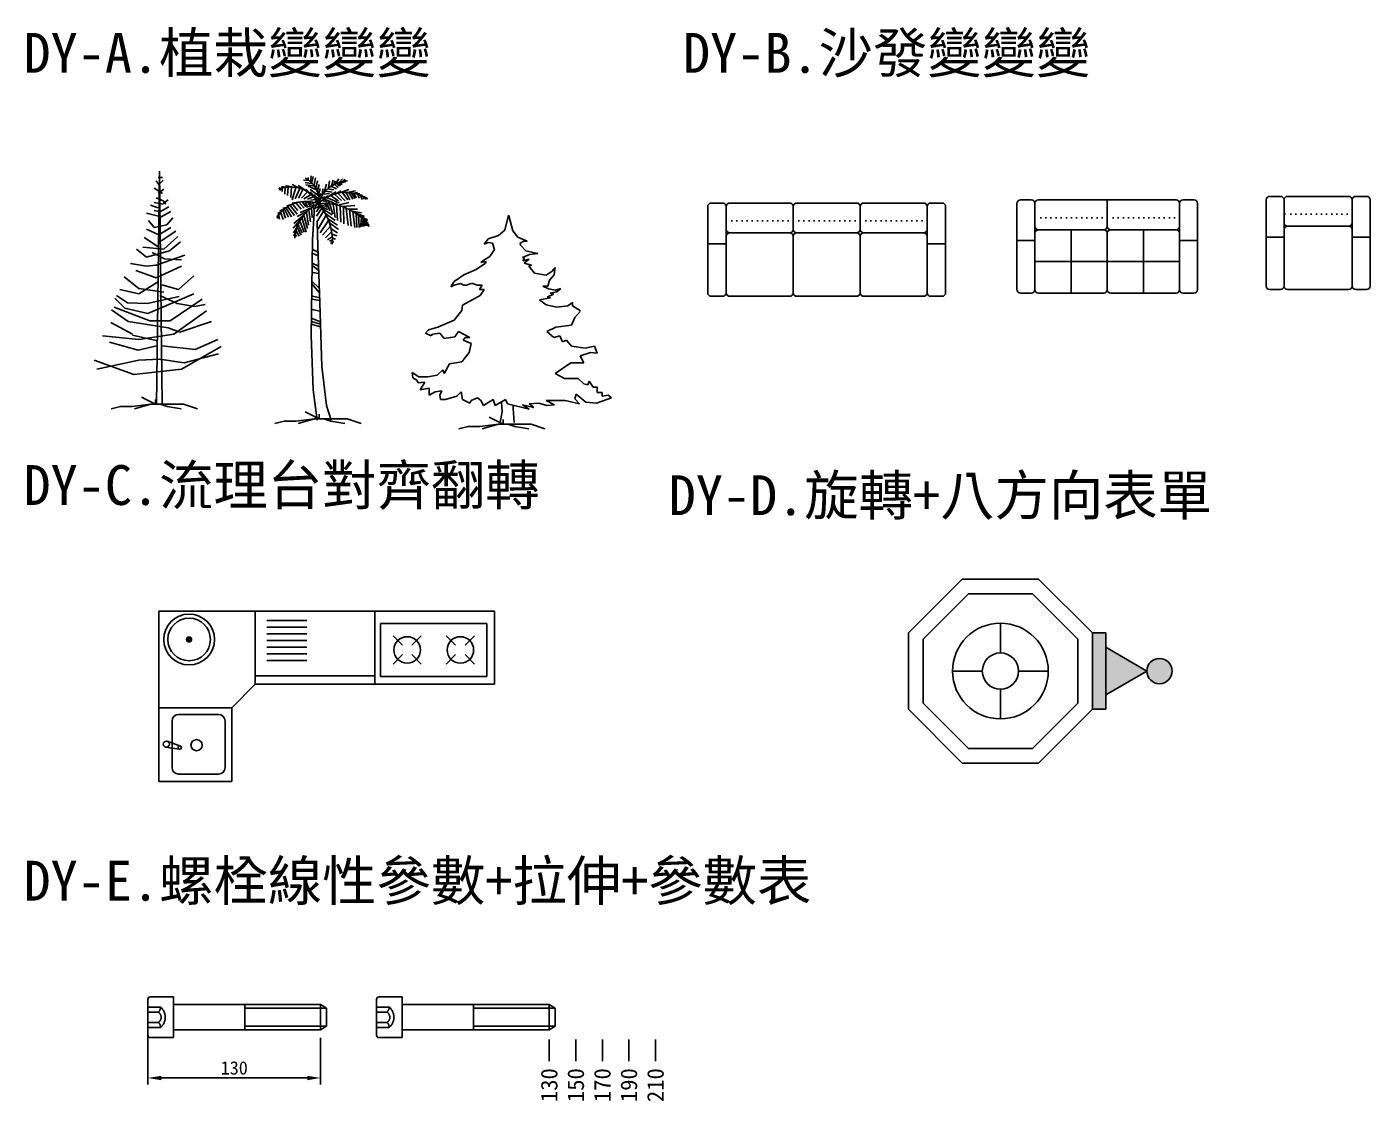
# Model space of a CAD drawing. Header units: millimetres. Extents: x 1529 to 3298, y 79 to 1191.
# Drawn here: x 2287 to 3298, y 354 to 1163 of the extents above; entities that cross this region are included whole.
import ezdxf

# ---------------------------------------------------------------- set-up
doc = ezdxf.new("R2010")
doc.units = ezdxf.units.MM
doc.header["$LTSCALE"] = 30
doc.header["$PDMODE"] = 3
doc.linetypes.add('DOT', pattern=[0.25, 0, -0.25])
doc.linetypes.add('HIDDEN2', pattern=[4.7625, 3.175, -1.5875])
doc.styles.add('KK', font='kaiu.ttf')
doc.dimstyles.new('ISO-25A', dxfattribs={"dimscale": 4, "dimtxt": 2.5, "dimasz": 2.5, "dimexe": 1.25, "dimexo": 1.5, "dimtad": 1, "dimtoh": 1, "dimdsep": 46, "dimtxsty": 'Standard', "dimcen": 2.5, "dimclrt": 7, "dimadec": 0, "dimazin": 0, "dimtfac": 1, "dimtofl": 0, "dimtmove": 0, "dimatfit": 3, "dimfxl": 1, "dimarcsym": 0})

# ---------------------------------------------------------------- blocks, each defined once
blk = doc.blocks.new('*D5')
at = {"color": 0, "lineweight": -2, "transparency": 16777216}
for p, q in [((2378.5, 411), (2378.5, 366.3)), ((2508.5, 401.4), (2508.5, 366.3)), ((2388.5, 371.3), (2498.5, 371.3))]:
    blk.add_line(p, q, dxfattribs=at)
at = {"color": 0, "transparency": 16777216}
for points in [[(2388.5, 372.9), (2388.5, 369.6), (2378.5, 371.3)], [(2498.5, 372.9), (2498.5, 369.6), (2508.5, 371.3)]]:
    blk.add_solid(points, dxfattribs=at)
at = {"layer": 'Defpoints', "color": 0, "transparency": 16777216}
for p in [(2378.5, 417), (2508.5, 407.4), (2508.5, 371.3)]:
    blk.add_point(p, dxfattribs=at)
at = {"color": 7, "transparency": 16777216, "insert": (2443.5, 378.8), "char_height": 10, "attachment_point": 5}
blk.add_mtext('130', dxfattribs=at)

msp = doc.modelspace()

# ---------------------------------------------------------------- hatches: boundary and pattern name
h = msp.add_hatch(color=231)
h.set_gradient(color1=(0, 0, 255), rotation=90, one_color=1, tint=1, name='CYLINDER')
h.paths.add_polyline_path([(3089.401, 648.933), (3099.401, 648.933), (3099.401, 706.301), (3089.401, 706.301)])
h = msp.add_hatch(color=231)
h.set_gradient(color1=(0, 0, 255), rotation=90, one_color=1, tint=1, name='INVCYLINDER')
h.paths.add_polyline_path([(3099.401, 695.48), (3099.401, 659.754), (3130.34, 677.617)])
h = msp.add_hatch(color=231)
h.set_gradient(color1=(255, 0, 0), rotation=90, one_color=1, tint=1, name='SPHERICAL')
h.paths.add_polyline_path([(3149.38, 677.617, 1), (3130.34, 677.617, 1)])

# ---------------------------------------------------------------- linework, layer by layer
at = {"color": 92}
for p, q in [((2387.122, 1053.948), (2384.929, 878.384)), ((2387.122, 1053.948), (2389.318, 878.384)), ((2384.757, 1046.56), (2386.86, 1043.863)), ((2386.334, 1049.257), (2389.49, 1049.257)), ((2387.386, 1044.537), (2390.015, 1047.234)), ((2478.722, 1040.94), (2477.131, 1041.393)), ((2482.787, 1041.847), (2479.076, 1042.299)), ((2481.727, 1041.62), (2481.55, 1036.635)), ((2487.56, 1041.847), (2482.257, 1043.206)), ((2484.201, 1041.847), (2483.494, 1035.728)), ((2486.675, 1042.073), (2485.969, 1034.142)), ((2491.978, 1041.393), (2487.029, 1043.886)), ((2489.858, 1041.62), (2487.206, 1032.33)), ((2497.281, 1039.354), (2491.625, 1043.206)), ((2499.755, 1046.831), (2495.513, 1047.058)), ((2502.76, 1044.339), (2496.75, 1045.472)), ((2504.174, 1042.526), (2497.457, 1043.659)), ((2499.048, 1049.097), (2499.048, 1047.511)), ((2505.411, 1039.807), (2499.225, 1042.526)), ((2500.816, 1046.378), (2501.346, 1050.457)), ((2501.876, 1045.472), (2502.937, 1050.004)), ((2503.644, 1043.659), (2504.704, 1048.871)), ((2504.881, 1040.94), (2506.118, 1046.605)), ((2505.941, 1038.674), (2507.532, 1043.886)), ((2511.243, 1038.221), (2512.835, 1044.113)), ((2514.426, 1041.393), (2515.309, 1046.605)), ((2516.193, 1042.526), (2520.435, 1040.714)), ((2516.723, 1042.98), (2517.96, 1047.058)), ((2518.668, 1044.113), (2519.374, 1046.605)), ((2519.198, 1043.886), (2521.672, 1041.393)), ((2519.728, 1044.339), (2522.203, 1048.191)), ((2520.612, 1044.792), (2522.203, 1042.526)), ((2522.379, 1045.472), (2525.03, 1048.191)), ((2522.379, 1045.246), (2523.262, 1042.526)), ((2523.616, 1046.152), (2524.147, 1043.659)), ((2525.03, 1046.152), (2525.384, 1044.792)), ((2525.384, 1046.152), (2526.797, 1047.964)), ((2526.091, 1046.378), (2527.328, 1045.472)), ((2527.151, 1046.378), (2527.504, 1047.285)), ((2383.178, 1041.167), (2389.49, 1037.122)), ((2384.757, 1033.75), (2390.015, 1031.728)), ((2386.334, 1037.122), (2390.541, 1040.492)), ((2390.015, 1029.705), (2393.696, 1032.402)), ((2390.015, 1031.728), (2392.118, 1029.031)), ((2478.192, 1040.714), (2477.839, 1039.354)), ((2479.605, 1040.94), (2479.605, 1038.674)), ((2492.862, 1040.94), (2489.327, 1033.009)), ((2495.159, 1040.033), (2491.802, 1033.689)), ((2498.518, 1038.448), (2494.099, 1033.689)), ((2501.346, 1036.408), (2495.867, 1033.009)), ((2500.285, 1036.861), (2497.457, 1040.487)), ((2502.937, 1034.596), (2498.518, 1032.782)), ((2500.639, 1040.26), (2506.471, 1035.955)), ((2500.639, 1038.448), (2504.527, 1033.463)), ((2504.704, 1032.556), (2500.992, 1032.103)), ((2503.467, 1036.408), (2507.002, 1032.33)), ((2505.588, 1031.423), (2504.174, 1031.197)), ((2506.825, 1036.408), (2508.062, 1040.94)), ((2506.825, 1033.463), (2508.593, 1037.088)), ((2508.593, 1033.463), (2511.95, 1034.596)), ((2509.653, 1035.728), (2510.184, 1040.714)), ((2509.653, 1031.876), (2513.541, 1030.743)), ((2510.36, 1036.635), (2515.132, 1037.088)), ((2510.36, 1032.556), (2513.719, 1035.502)), ((2511.067, 1032.782), (2518.314, 1030.064)), ((2512.304, 1038.901), (2517.076, 1038.221)), ((2513.011, 1034.142), (2520.612, 1030.97)), ((2513.719, 1040.714), (2518.491, 1039.807)), ((2514.602, 1035.049), (2520.081, 1038.448)), ((2516.193, 1035.502), (2522.025, 1031.423)), ((2519.198, 1036.408), (2524.147, 1031.876)), ((2520.258, 1036.861), (2523.616, 1039.127)), ((2521.672, 1037.088), (2526.975, 1031.649)), ((2523.616, 1037.768), (2529.802, 1040.033)), ((2524.853, 1037.541), (2528.919, 1032.33)), ((2527.682, 1037.768), (2530.51, 1032.33)), ((2528.565, 1037.994), (2534.752, 1039.127)), ((2529.802, 1037.768), (2532.807, 1032.782)), ((2531.57, 1037.768), (2534.221, 1033.463)), ((2533.161, 1037.315), (2535.459, 1033.916)), ((2533.337, 1037.315), (2536.165, 1037.768)), ((2535.635, 1036.861), (2538.109, 1036.861)), ((2536.519, 1036.635), (2537.403, 1033.689)), ((2538.463, 1036.182), (2539.877, 1035.955)), ((2538.64, 1035.955), (2539.701, 1032.556)), ((2540.761, 1035.049), (2541.114, 1032.782)), ((2542.351, 1033.689), (2542.705, 1032.556)), ((2388.437, 1019.592), (2377.394, 1022.289)), ((2386.334, 1026.334), (2380.549, 1028.357)), ((2383.178, 1030.38), (2390.015, 1029.031)), ((2383.178, 1024.312), (2386.86, 1023.638)), ((2387.911, 1023.638), (2394.222, 1027.008)), ((2395.8, 1023.638), (2388.437, 1019.592)), ((2479.429, 1023.945), (2476.248, 1022.133)), ((2477.485, 1021.906), (2476.248, 1021.226)), ((2480.843, 1025.078), (2477.839, 1024.399)), ((2478.545, 1022.586), (2480.313, 1017.6)), ((2482.964, 1026.665), (2479.959, 1025.985)), ((2480.313, 1024.172), (2482.081, 1018.508)), ((2481.374, 1025.305), (2484.378, 1019.414)), ((2482.611, 1026.211), (2486.499, 1019.64)), ((2486.675, 1028.931), (2483.14, 1027.798)), ((2483.671, 1027.344), (2488.797, 1020.547)), ((2485.615, 1028.025), (2490.918, 1021.453)), ((2491.625, 1030.516), (2487.029, 1029.837)), ((2487.56, 1028.931), (2491.448, 1024.399)), ((2490.034, 1029.837), (2493.746, 1025.305)), ((2498.165, 1023.492), (2490.741, 1019.866)), ((2492.155, 1030.516), (2496.043, 1025.985)), ((2502.053, 1026.665), (2493.039, 1022.813)), ((2494.63, 1031.197), (2497.281, 1027.118)), ((2496.574, 1031.197), (2498.518, 1027.344)), ((2497.811, 1022.813), (2499.402, 1013.295)), ((2504.351, 1028.25), (2497.987, 1026.892)), ((2498.341, 1031.197), (2500.285, 1028.025)), ((2499.578, 1024.625), (2500.992, 1015.788)), ((2500.109, 1030.743), (2501.7, 1028.477)), ((2501.7, 1026.438), (2502.229, 1018.96)), ((2502.229, 1030.516), (2503.29, 1028.704)), ((2503.745, 1022.463), (2502.358, 1002.303)), ((2503.467, 1027.798), (2503.734, 1022.501)), ((2505.058, 1028.25), (2504.527, 1025.532)), ((2508.239, 1027.344), (2505.058, 1023.266)), ((2509.299, 1025.985), (2505.411, 1020.093)), ((2510.713, 1023.719), (2505.764, 1015.561)), ((2507.355, 1028.477), (2505.941, 1026.211)), ((2507.355, 1028.477), (2511.95, 1027.571)), ((2508.593, 1027.344), (2513.895, 1025.078)), ((2509.83, 1025.532), (2517.076, 1021)), ((2511.597, 1029.383), (2513.365, 1026.665)), ((2511.774, 1022.359), (2519.374, 1016.921)), ((2512.658, 1029.61), (2515.485, 1030.516)), ((2513.365, 1029.383), (2515.485, 1024.172)), ((2515.485, 1029.158), (2517.607, 1021.68)), ((2516.723, 1029.158), (2522.379, 1030.291)), ((2517.96, 1029.158), (2519.374, 1019.187)), ((2520.435, 1028.477), (2521.318, 1016.921)), ((2522.379, 1028.477), (2529.802, 1030.291)), ((2523.262, 1027.344), (2523.793, 1015.561)), ((2525.03, 1027.344), (2534.221, 1028.025)), ((2525.738, 1026.892), (2526.091, 1014.202)), ((2527.682, 1025.985), (2529.273, 1013.069)), ((2529.273, 1025.305), (2536.342, 1025.305)), ((2530.156, 1024.852), (2531.57, 1012.616)), ((2532.277, 1023.945), (2539.17, 1022.586)), ((2532.63, 1023.719), (2534.221, 1011.483)), ((2534.221, 1022.586), (2541.468, 1019.866)), ((2535.282, 1021.68), (2535.635, 1011.483)), ((2383.178, 1011.502), (2378.971, 1016.896)), ((2392.644, 1013.525), (2383.178, 1011.502)), ((2386.86, 1006.109), (2395.8, 1011.502)), ((2397.377, 1018.919), (2392.644, 1013.525)), ((2476.071, 1020.093), (2475.541, 1020.093)), ((2476.071, 1019.866), (2476.248, 1018.281)), ((2476.954, 1020.773), (2477.485, 1017.827)), ((2492.862, 1016.694), (2487.913, 1011.03)), ((2491.271, 1012.842), (2488.09, 1007.404)), ((2494.806, 1020.093), (2488.443, 1014.655)), ((2490.741, 1011.483), (2493.922, 1005.818)), ((2491.625, 1013.522), (2494.63, 1007.631)), ((2492.862, 1016.242), (2496.043, 1008.084)), ((2494.276, 1018.96), (2497.634, 1008.084)), ((2495.867, 1020.547), (2498.694, 1010.803)), ((2505.8, 1015.418), (2506.413, 997.755)), ((2512.658, 1020.773), (2506.649, 1010.576)), ((2514.426, 1016.694), (2508.062, 1007.631)), ((2515.839, 1012.616), (2510.006, 1005.818)), ((2513.719, 1018.281), (2521.142, 1013.295)), ((2515.132, 1015.109), (2521.849, 1010.123)), ((2537.049, 1020.773), (2537.403, 1011.483)), ((2538.287, 1019.866), (2543.766, 1017.375)), ((2539.17, 1018.733), (2538.463, 1011.709)), ((2540.407, 1017.6), (2539.701, 1012.163)), ((2540.584, 1017.6), (2543.766, 1016.242)), ((2541.114, 1016.921), (2541.114, 1012.389)), ((2542.175, 1015.788), (2544.649, 1014.428)), ((2542.351, 1015.335), (2542.351, 1012.842)), ((2543.236, 1014.428), (2543.589, 1012.842)), ((2543.589, 1014.202), (2545.003, 1013.069)), ((2649.988, 1020.858), (2647.03, 1009.542)), ((2650.143, 1020.441), (2653.089, 1009.11)), ((2375.816, 1004.086), (2386.86, 996.67)), ((2377.394, 1010.154), (2386.86, 1006.109)), ((2388.437, 1001.39), (2399.481, 1008.805)), ((2390.541, 995.322), (2401.059, 1004.76)), ((2489.327, 1006.951), (2488.09, 1005.138)), ((2489.504, 1006.044), (2490.387, 1004.685)), ((2490.034, 1008.99), (2492.332, 1004.911)), ((2502.358, 1002.303), (2501.345, 930.183)), ((2516.723, 1008.31), (2512.128, 1003.778)), ((2517.43, 1004.685), (2513.719, 1002.193)), ((2517.076, 1001.966), (2515.132, 1001.286)), ((2516.37, 1010.576), (2521.318, 1007.631)), ((2517.076, 1006.498), (2520.612, 1005.138)), ((2517.43, 1003.553), (2519.728, 1002.872)), ((2634.725, 1002.969), (2631.648, 999.024)), ((2642.416, 1005.598), (2634.725, 1002.969)), ((2647.03, 1009.542), (2642.416, 1005.598)), ((2653.089, 1009.11), (2656.941, 1004.17)), ((2656.941, 1004.17), (2663.967, 1001.264)), ((2661.474, 1001.264), (2658.755, 999.811)), ((2663.967, 1001.264), (2661.474, 1001.264)), ((2370.031, 995.322), (2377.394, 989.254)), ((2374.764, 996.67), (2390.541, 995.322)), ((2377.394, 989.254), (2394.748, 993.973)), ((2381.601, 992.625), (2391.067, 987.906)), ((2394.748, 993.973), (2403.163, 1000.715)), ((2502.174, 995.115), (2506.595, 992.935)), ((2502.174, 992.283), (2506.595, 990.103)), ((2506.413, 997.755), (2507.933, 954.873)), ((2517.253, 999.7), (2516.016, 999.7)), ((2517.253, 1000.833), (2518.491, 1000.38)), ((2631.648, 999.024), (2634.725, 1000.339)), ((2634.725, 1000.339), (2637.8, 999.682)), ((2639.339, 995.081), (2635.75, 989.822)), ((2637.8, 999.682), (2639.339, 995.081)), ((2658.755, 999.811), (2658.981, 998.359)), ((2658.981, 998.359), (2662.834, 994.001)), ((2665.78, 991.095), (2660.341, 989.061)), ((2662.834, 994.001), (2671.899, 991.967)), ((2671.899, 991.967), (2665.78, 991.095)), ((2365.298, 984.534), (2377.394, 982.512)), ((2377.394, 982.512), (2384.757, 983.186)), ((2384.757, 983.186), (2406.317, 990.602)), ((2384.757, 973.747), (2403.688, 982.512)), ((2391.067, 987.906), (2403.688, 987.231)), ((2502.174, 984.655), (2506.934, 982.475)), ((2502.174, 982.911), (2507.104, 979.206)), ((2632.673, 984.563), (2625.494, 979.961)), ((2630.622, 986.535), (2629.084, 985.221)), ((2629.084, 985.221), (2633.186, 985.878)), ((2635.75, 989.822), (2630.622, 986.535)), ((2633.186, 985.878), (2632.673, 984.563)), ((2660.341, 989.061), (2661.927, 988.481)), ((2661.927, 988.481), (2660.794, 986.446)), ((2660.794, 986.446), (2665.554, 987.608)), ((2665.554, 987.608), (2661.701, 984.704)), ((2661.701, 984.704), (2667.141, 983.251)), ((2667.141, 983.251), (2665.101, 982.379)), ((2665.101, 982.379), (2669.406, 977.149)), ((2682.778, 978.602), (2685.044, 981.507)), ((2685.044, 981.507), (2684.818, 980.055)), ((2360.565, 974.421), (2371.609, 965.657)), ((2369.505, 979.141), (2384.757, 973.747)), ((2401.584, 964.983), (2413.154, 975.096)), ((2502.004, 971.143), (2507.444, 965.912)), ((2502.174, 977.681), (2507.104, 977.027)), ((2609.087, 970.76), (2606.524, 966.815)), ((2616.265, 976.018), (2609.087, 970.76)), ((2625.494, 979.961), (2616.265, 976.018)), ((2669.406, 977.149), (2678.245, 975.696)), ((2678.245, 975.696), (2682.778, 978.602)), ((2680.738, 971.919), (2679.605, 967.27)), ((2684.365, 975.987), (2680.738, 971.919)), ((2684.818, 980.055), (2684.365, 975.987)), ((2357.41, 964.983), (2371.609, 961.612)), ((2371.609, 961.612), (2385.808, 970.377)), ((2371.609, 965.657), (2390.541, 962.96)), ((2378.445, 946.78), (2413.154, 961.612)), ((2388.963, 968.354), (2401.584, 964.983)), ((2501.834, 969.181), (2507.444, 962.643)), ((2606.524, 966.815), (2609.087, 968.129)), ((2609.087, 968.129), (2613.702, 969.444)), ((2613.702, 969.444), (2616.265, 968.129)), ((2616.265, 968.129), (2618.316, 968.129)), ((2618.316, 968.129), (2621.905, 969.444)), ((2622.172, 969.505), (2626.52, 968.129)), ((2626.52, 968.129), (2630.11, 968.129)), ((2630.11, 968.129), (2628.059, 964.843)), ((2628.059, 964.843), (2631.648, 964.843)), ((2631.648, 964.843), (2628.571, 960.242)), ((2679.605, 967.27), (2675.752, 967.27)), ((2675.752, 967.27), (2680.059, 965.237)), ((2683.684, 961.46), (2678.925, 959.135)), ((2680.059, 965.237), (2685.271, 964.366)), ((2686.177, 963.203), (2681.191, 962.041)), ((2681.191, 962.041), (2683.684, 961.46)), ((2685.271, 964.366), (2689.351, 965.528)), ((2689.351, 965.528), (2686.177, 963.203)), ((2353.203, 951.499), (2380.023, 941.387)), ((2353.729, 958.241), (2361.091, 950.825)), ((2354.781, 960.263), (2363.195, 954.87)), ((2361.091, 950.825), (2378.445, 946.78)), ((2363.195, 954.87), (2377.92, 954.196)), ((2377.92, 954.196), (2402.11, 959.59)), ((2387.386, 960.263), (2400.533, 954.196)), ((2395.274, 941.387), (2419.465, 957.567)), ((2400.533, 954.196), (2413.68, 952.173)), ((2413.68, 952.173), (2421.569, 953.522)), ((2501.664, 960.028), (2507.614, 958.502)), ((2501.834, 957.63), (2507.954, 956.54)), ((2507.933, 954.873), (2509.454, 906.793)), ((2615.24, 953.011), (2614.727, 949.067)), ((2628.571, 960.242), (2615.24, 953.011)), ((2681.644, 958.555), (2673.259, 957.102)), ((2673.259, 957.102), (2678.245, 953.325)), ((2678.245, 953.325), (2686.177, 951.581)), ((2678.925, 959.135), (2681.644, 958.555)), ((2686.177, 951.581), (2694.563, 952.453)), ((2694.563, 952.453), (2697.962, 955.067)), ((2697.962, 955.067), (2698.189, 952.453)), ((2698.189, 952.453), (2704.082, 948.676)), ((2351.099, 949.476), (2363.721, 940.712)), ((2363.721, 940.712), (2393.696, 935.993)), ((2380.023, 941.387), (2395.274, 941.387)), ((2397.903, 931.273), (2422.62, 948.802)), ((2402.636, 932.622), (2426.301, 940.712)), ((2501.494, 943.247), (2508.295, 940.632)), ((2501.664, 940.849), (2508.464, 938.67)), ((2501.834, 949.785), (2508.124, 948.477)), ((2609.087, 941.836), (2596.782, 936.578)), ((2614.727, 949.067), (2609.087, 941.836)), ((2697.278, 937.893), (2699.843, 943.808)), ((2699.843, 943.808), (2703.944, 948.41)), ((2350.574, 940.038), (2366.876, 931.273)), ((2366.876, 930.599), (2384.757, 926.554)), ((2371.609, 927.228), (2397.903, 931.273)), ((2393.696, 935.993), (2402.636, 932.622)), ((2501.345, 930.183), (2502.866, 889.25)), ((2501.664, 938.67), (2508.464, 936.709)), ((2589.603, 934.605), (2587.553, 931.976)), ((2587.553, 931.976), (2591.654, 930.004)), ((2596.782, 936.578), (2589.603, 934.605)), ((2591.654, 930.004), (2592.679, 931.319)), ((2592.679, 931.319), (2598.32, 931.976)), ((2598.32, 931.976), (2601.396, 928.033)), ((2609.6, 929.347), (2612.164, 933.291)), ((2612.164, 933.291), (2620.88, 928.69)), ((2678.82, 933.291), (2685.486, 936.578)), ((2683.948, 928.69), (2678.82, 933.291)), ((2685.486, 936.578), (2697.278, 937.893)), ((2344.263, 929.925), (2371.609, 927.228)), ((2349.522, 925.205), (2371.083, 919.137)), ((2371.083, 919.137), (2385.282, 922.509)), ((2388.963, 922.509), (2414.206, 919.812)), ((2403.688, 904.98), (2433.663, 921.835)), ((2414.206, 919.812), (2431.034, 927.228)), ((2601.396, 928.033), (2609.6, 929.347)), ((2617.291, 928.69), (2615.753, 926.718)), ((2615.753, 926.718), (2621.905, 924.088)), ((2620.88, 928.69), (2617.291, 928.69)), ((2621.905, 924.088), (2620.368, 917.515)), ((2688.562, 930.004), (2683.948, 928.69)), ((2690.612, 925.402), (2688.562, 930.004)), ((2693.689, 926.718), (2690.612, 925.402)), ((2697.278, 922.116), (2693.689, 926.718)), ((2707.534, 920.802), (2697.278, 922.116)), ((2714.712, 922.116), (2707.534, 920.802)), ((2716.763, 916.858), (2714.712, 922.116)), ((2337.952, 911.722), (2367.928, 900.934)), ((2340.056, 904.98), (2371.609, 911.722)), ((2371.609, 911.722), (2387.386, 912.396)), ((2387.386, 912.396), (2405.791, 909.699)), ((2405.791, 909.699), (2431.56, 916.441)), ((2614.727, 910.284), (2605.498, 908.97)), ((2620.368, 917.515), (2614.727, 910.284)), ((2703.944, 914.886), (2711.635, 917.515)), ((2706.508, 909.627), (2703.944, 914.886)), ((2711.635, 917.515), (2716.763, 916.858)), ((2367.928, 900.934), (2403.688, 904.98)), ((2509.454, 906.793), (2513.002, 877.555)), ((2582.425, 899.109), (2577.297, 902.396)), ((2577.297, 902.396), (2577.81, 898.452)), ((2596.268, 900.424), (2589.09, 899.109)), ((2600.371, 904.369), (2596.268, 900.424)), ((2601.396, 901.738), (2600.371, 904.369)), ((2605.498, 908.97), (2601.396, 901.738)), ((2684.972, 901.738), (2696.766, 909.627)), ((2692.151, 897.795), (2684.972, 901.738)), ((2696.766, 909.627), (2706.508, 909.627)), ((2577.81, 898.452), (2580.887, 896.48)), ((2580.887, 896.48), (2581.912, 894.508)), ((2581.912, 894.508), (2587.039, 895.166)), ((2589.09, 899.109), (2582.425, 899.109)), ((2587.039, 895.166), (2583.45, 889.249)), ((2583.45, 889.249), (2590.116, 890.564)), ((2590.116, 890.564), (2590.116, 885.306)), ((2696.766, 897.795), (2692.151, 897.795)), ((2702.406, 897.795), (2696.766, 897.795)), ((2706.508, 893.851), (2702.406, 897.795)), ((2709.584, 893.194), (2706.508, 893.851)), ((2710.61, 895.823), (2709.584, 893.194)), ((2713.686, 891.221), (2710.61, 895.823)), ((2716.763, 891.221), (2713.686, 891.221)), ((2716.763, 887.277), (2716.763, 891.221)), ((2384.28, 878.589), (2373.746, 883.856)), ((2384.28, 878.589), (2384.28, 882.101)), ((2502.866, 889.25), (2505.906, 866.51)), ((2590.116, 885.306), (2594.731, 887.935)), ((2594.731, 887.935), (2599.858, 888.592)), ((2599.858, 888.592), (2598.32, 885.306)), ((2598.32, 885.306), (2598.833, 882.019)), ((2598.833, 882.019), (2602.422, 882.019)), ((2602.422, 882.019), (2611.138, 884.648)), ((2611.138, 884.648), (2614.214, 887.935)), ((2614.214, 887.935), (2615.24, 882.019)), ((2615.24, 882.019), (2620.88, 879.389)), ((2620.88, 879.389), (2621.905, 881.362)), ((2621.905, 881.362), (2626.52, 883.334)), ((2626.52, 883.334), (2629.084, 881.362)), ((2629.084, 881.362), (2631.136, 877.417)), ((2631.136, 877.417), (2638.314, 882.019)), ((2638.314, 882.019), (2639.851, 877.417)), ((2639.851, 877.417), (2647.543, 882.019)), ((2645.2, 872.997), (2644.669, 880.137)), ((2647.543, 882.019), (2649.082, 878.732)), ((2684.46, 878.075), (2678.308, 881.362)), ((2678.308, 881.362), (2692.664, 881.362)), ((2692.664, 881.362), (2703.432, 878.732)), ((2699.843, 882.677), (2700.868, 885.963)), ((2703.432, 878.732), (2699.843, 882.677)), ((2700.868, 885.963), (2708.046, 880.047)), ((2708.046, 880.047), (2716.249, 879.389)), ((2716.249, 879.389), (2727.53, 883.334)), ((2720.352, 887.277), (2716.763, 887.277)), ((2720.352, 884.648), (2720.352, 887.277)), ((2724.966, 885.306), (2720.352, 884.648)), ((2727.53, 883.334), (2724.966, 885.306)), ((2357.945, 876.834), (2350.923, 875.078)), ((2366.724, 876.834), (2357.945, 876.834)), ((2380.769, 878.589), (2366.724, 876.834)), ((2380.769, 878.589), (2368.479, 875.078)), ((2380.769, 878.589), (2387.791, 878.589)), ((2384.28, 878.589), (2405.348, 878.589)), ((2387.791, 878.589), (2393.058, 876.834)), ((2393.058, 876.834), (2403.592, 875.078)), ((2405.348, 878.589), (2415.882, 875.078)), ((2507.519, 867.514), (2496.985, 872.781)), ((2507.519, 867.514), (2507.519, 871.025)), ((2513.002, 877.555), (2516.55, 866.51)), ((2643.569, 864.66), (2645.2, 872.997)), ((2649.082, 878.732), (2665.488, 874.788)), ((2653.421, 875.15), (2653.51, 877.644)), ((2654.267, 864.66), (2653.421, 875.15)), ((2665.488, 874.788), (2660.362, 878.075)), ((2660.362, 878.075), (2669.077, 876.103)), ((2665.488, 878.732), (2672.666, 879.389)), ((2669.077, 876.103), (2665.488, 878.732)), ((2672.666, 879.389), (2678.82, 877.417)), ((2678.82, 877.417), (2684.46, 878.075)), ((2481.185, 865.758), (2474.162, 864.002)), ((2489.963, 865.758), (2481.185, 865.758)), ((2504.008, 867.514), (2489.963, 865.758)), ((2504.008, 867.514), (2491.719, 864.002)), ((2504.008, 867.514), (2511.031, 867.514)), ((2507.519, 867.514), (2528.587, 867.514)), ((2511.031, 867.514), (2516.298, 865.758)), ((2516.298, 865.758), (2526.832, 864.002)), ((2528.587, 867.514), (2539.121, 864.002)), ((2619.446, 861.746), (2612.423, 859.99)), ((2628.224, 861.746), (2619.446, 861.746)), ((2642.269, 863.501), (2628.224, 861.746)), ((2642.269, 863.501), (2629.98, 859.99)), ((2645.781, 863.501), (2635.247, 868.768)), ((2642.269, 863.501), (2649.292, 863.501)), ((2645.781, 863.501), (2645.781, 867.013)), ((2645.781, 863.501), (2666.849, 863.501)), ((2649.292, 863.501), (2654.559, 861.746)), ((2654.559, 861.746), (2665.093, 859.99)), ((2666.849, 863.501), (2677.382, 859.99))]:
    msp.add_line(p, q, dxfattribs=at)
at = {"color": 0}
for p, q in [((3035.314, 1032.359), (3043.414, 1032.359)), ((3152.314, 1032.359), (3048.814, 1032.359)), ((3100.564, 1032.359), (3100.564, 1012.559)), ((3157.714, 1032.359), (3165.814, 1032.359)), ((3220.113, 1032.274), (3220.113, 967.474)), ((3222.813, 1034.974), (3230.913, 1034.974)), ((3233.613, 1032.274), (3233.613, 967.474)), ((3282.213, 1034.974), (3236.313, 1034.974)), ((3284.913, 967.474), (3284.913, 1032.274)), ((3287.613, 1034.974), (3295.713, 1034.974)), ((3298.413, 967.474), (3298.413, 1032.274)), ((2799.84, 1027.248), (2799.84, 962.448)), ((2802.54, 1029.948), (2811.09, 1029.948)), ((2813.79, 1027.248), (2813.79, 962.448)), ((2861.49, 1029.948), (2816.49, 1029.948)), ((2864.19, 1027.248), (2864.19, 1010.148)), ((2911.89, 1029.948), (2866.89, 1029.948)), ((2914.59, 1027.248), (2914.59, 1010.148)), ((2962.29, 1029.948), (2917.29, 1029.948)), ((2964.99, 962.448), (2964.99, 1027.248)), ((2967.69, 1029.948), (2976.24, 1029.948)), ((2978.94, 962.448), (2978.94, 1027.248)), ((3032.614, 1029.659), (3032.614, 964.859)), ((3046.114, 1029.659), (3046.114, 964.859)), ((3155.014, 964.859), (3155.014, 1029.659)), ((3168.514, 964.859), (3168.514, 1029.659)), ((3282.213, 1012.474), (3236.313, 1012.474)), ((2861.49, 1007.448), (2816.49, 1007.448)), ((2864.19, 1004.748), (2864.19, 962.448)), ((2911.89, 1007.448), (2866.89, 1007.448)), ((2914.59, 1004.748), (2914.59, 962.448)), ((2962.29, 1007.448), (2917.29, 1007.448)), ((3097.864, 1009.859), (3048.814, 1009.859)), ((3073.339, 962.159), (3073.339, 1009.859)), ((3100.564, 1007.159), (3100.564, 964.859)), ((3152.314, 1009.859), (3103.264, 1009.859)), ((3127.789, 1009.859), (3127.789, 962.159)), ((3220.113, 1004.374), (3233.613, 1004.374)), ((3284.913, 1004.374), (3298.413, 1004.374)), ((2799.84, 999.348), (2813.79, 999.348)), ((2964.99, 999.348), (2978.94, 999.348)), ((3155.014, 986.009), (3046.114, 986.009)), ((3048.814, 962.159), (3097.864, 962.159)), ((3103.264, 962.159), (3152.314, 962.159)), ((3222.813, 964.774), (3230.913, 964.774)), ((3236.313, 964.774), (3282.213, 964.774)), ((3287.613, 964.774), (3295.713, 964.774)), ((2802.54, 959.748), (2811.09, 959.748)), ((2816.49, 959.748), (2861.49, 959.748)), ((2866.89, 959.748), (2911.89, 959.748)), ((2917.29, 959.748), (2962.29, 959.748)), ((2967.69, 959.748), (2976.24, 959.748))]:
    msp.add_line(p, q, dxfattribs=at)
at = {"color": 2, "linetype": 'DOT', "ltscale": 0.5}
for p, q in [((3284.913, 1021.474), (3233.613, 1021.474)), ((2864.19, 1016.448), (2813.79, 1016.448)), ((2914.59, 1016.448), (2864.19, 1016.448)), ((2964.99, 1016.448), (2914.59, 1016.448)), ((3100.564, 1018.859), (3046.114, 1018.859)), ((3155.014, 1018.859), (3100.564, 1018.859))]:
    msp.add_line(p, q, dxfattribs=at)
for p, q in [((3032.614, 1001.759), (3046.114, 1001.759)), ((3155.014, 1001.759), (3168.514, 1001.759)), ((3035.314, 962.159), (3043.414, 962.159)), ((3157.714, 962.159), (3165.814, 962.159)), ((2397.696, 432.362), (2397.696, 401.644)), ((2508.497, 426.602), (2397.696, 426.602)), ((2451.451, 426.602), (2451.451, 407.404)), ((2512.886, 423.723), (2508.497, 426.602)), ((2508.497, 426.602), (2508.497, 407.404)), ((2569.796, 432.362), (2569.796, 401.644)), ((2680.597, 426.602), (2569.796, 426.602)), ((2623.551, 426.602), (2623.551, 407.404)), ((2684.986, 423.723), (2680.597, 426.602)), ((2680.597, 426.602), (2680.597, 407.404)), ((2512.886, 410.284), (2512.886, 423.723)), ((2684.986, 410.284), (2684.986, 423.723)), ((2397.696, 407.404), (2508.497, 407.404)), ((2508.497, 407.404), (2512.886, 410.284)), ((2569.796, 407.404), (2680.597, 407.404)), ((2680.597, 407.404), (2684.986, 410.284)), ((2680.597, 400.185), (2680.597, 383.904)), ((2700.597, 400.185), (2700.597, 383.904)), ((2720.597, 400.185), (2720.597, 383.904)), ((2740.597, 400.185), (2740.597, 383.904)), ((2760.597, 400.185), (2760.597, 383.904))]:
    msp.add_line(p, q)
at = {"color": 1}
for p, q in [((2386.661, 722.66), (2639.339, 722.66)), ((2386.661, 594.537), (2386.661, 722.66)), ((2459.339, 667.66), (2459.339, 722.66)), ((2549.339, 722.66), (2549.339, 667.66)), ((2639.339, 722.66), (2639.339, 667.66)), ((2441.661, 649.982), (2459.339, 667.66)), ((2549.339, 667.66), (2459.339, 667.66)), ((2639.339, 667.66), (2549.339, 667.66)), ((2386.661, 649.982), (2441.661, 649.982)), ((2441.661, 649.982), (2441.661, 594.537)), ((2441.661, 594.537), (2386.661, 594.537))]:
    msp.add_line(p, q, dxfattribs=at)
at = {"color": 6}
for p, q in [((2498.098, 715.586), (2468.098, 715.586)), ((2498.098, 710.586), (2468.098, 710.586)), ((2498.098, 705.586), (2468.098, 705.586)), ((2498.098, 700.586), (2468.098, 700.586)), ((2498.098, 695.586), (2468.098, 695.586)), ((2498.098, 690.586), (2468.098, 690.586)), ((2498.098, 685.586), (2468.098, 685.586)), ((2459.339, 673.941), (2549.339, 673.941))]:
    msp.add_line(p, q, dxfattribs=at)
at = {"color": 2}
for p, q in [((2553.679, 713.497), (2633.679, 713.497)), ((2553.679, 673.497), (2553.679, 713.497)), ((2633.679, 713.497), (2633.679, 673.497)), ((2570.143, 697.033), (2563.072, 704.104)), ((2584.286, 704.104), (2577.215, 697.033)), ((2610.143, 697.033), (2603.072, 704.104)), ((2624.286, 704.104), (2617.215, 697.033)), ((2570.143, 689.962), (2563.072, 682.891)), ((2577.215, 689.962), (2584.286, 682.891)), ((2610.143, 689.962), (2603.072, 682.891)), ((2617.215, 689.962), (2624.286, 682.891)), ((2633.679, 673.497), (2553.679, 673.497))]:
    msp.add_line(p, q, dxfattribs=at)
at = {"color": 4}
for p, q in [((3020.152, 713.638), (3020.152, 691.25)), ((3099.401, 648.933), (3099.401, 706.301)), ((3099.401, 695.48), (3130.34, 677.617)), ((2984.13, 677.617), (3006.519, 677.617)), ((3033.785, 677.617), (3056.173, 677.617)), ((3099.401, 659.754), (3130.34, 677.617)), ((3020.152, 663.984), (3020.152, 641.595)), ((2396.661, 604.982), (2396.661, 639.982)), ((2401.661, 644.982), (2431.661, 644.982)), ((2436.661, 639.982), (2436.661, 604.982)), ((2391.802, 620.389), (2402.334, 618.728)), ((2393, 624.784), (2402.96, 621.148)), ((2431.661, 599.982), (2401.661, 599.982))]:
    msp.add_line(p, q, dxfattribs=at)
at = {"color": 231}
for p, q in [((3089.401, 706.301), (3099.401, 706.301)), ((3089.401, 648.933), (3099.401, 648.933))]:
    msp.add_line(p, q, dxfattribs=at)
at = {"linetype": 'HIDDEN2'}
for p, q in [((2378.497, 424.683), (2388.097, 424.683)), ((2550.597, 424.683), (2560.197, 424.683)), ((2378.497, 420.843), (2386.45, 420.843)), ((2451.451, 423.723), (2512.886, 423.723)), ((2550.597, 420.843), (2558.55, 420.843)), ((2623.551, 423.723), (2684.986, 423.723)), ((2378.497, 413.164), (2386.45, 413.164)), ((2378.497, 409.324), (2388.097, 409.324)), ((2451.451, 410.284), (2512.886, 410.284)), ((2550.597, 413.164), (2558.55, 413.164)), ((2550.597, 409.324), (2560.197, 409.324)), ((2623.551, 410.284), (2684.986, 410.284))]:
    msp.add_line(p, q, dxfattribs=at)
at = {"color": 4}
for points in [[(3089.401, 706.301), (3048.836, 746.866), (2991.468, 746.866), (2950.903, 706.301), (2950.903, 648.933), (2991.468, 608.368), (3048.836, 608.368), (3089.401, 648.933)], [(3078.402, 701.745), (3044.28, 735.867), (2996.024, 735.867), (2961.902, 701.745), (2961.902, 653.489), (2996.024, 619.367), (3044.28, 619.367), (3078.402, 653.489)]]:
    msp.add_lwpolyline(points, close=True, dxfattribs=at)
at = {"color": 7, "const_width": 2.5}
msp.add_lwpolyline([(2409.526, 700.14, 1), (2409.526, 702.64, 1)], format="xyb", close=True, dxfattribs=at)
for points in [[(2397.696, 432.362), (2380.417, 432.362, 0.41421356), (2378.497, 430.442), (2378.497, 403.564, 0.41421356), (2380.417, 401.644), (2397.696, 401.644)], [(2569.796, 432.362), (2552.517, 432.362, 0.41421356), (2550.597, 430.442), (2550.597, 403.564, 0.41421356), (2552.517, 401.644), (2569.796, 401.644)]]:
    msp.add_lwpolyline(points, format="xyb")
at = {"color": 7}
for radius in [19.142, 16.02]:
    msp.add_circle((2409.526, 701.39), radius, dxfattribs=at)
at = {"color": 4}
for centre, radius in [((3020.152, 677.617), 36.022), ((3020.152, 677.617), 13.633), ((3139.86, 677.617), 9.52), ((2392.401, 622.586), 2.278), ((2402.529, 619.969), 1.255), ((2415.126, 621.826), 4.218)]:
    msp.add_circle(centre, radius, dxfattribs=at)
at = {"color": 2}
for centre in [(2573.679, 693.497), (2613.679, 693.497)]:
    msp.add_circle(centre, 10, dxfattribs=at)
at = {"color": 92}
for centre, radius, start, end in [((2486.029, 1018.386), 23.682, 27.67115, 112.5305), ((2489.056, 1032.426), 18.027, 350.285, 64.11229), ((2529.31, 1023.39), 23.222, 91.40319, 163.882), ((2527.566, 1008.553), 29.433, 56.19272, 134.3213), ((2497.44, 1005.253), 25.956, 68.38311, 147.5322), ((2519.068, 1002.2), 29.948, 113.7592, 177.4133), ((2511.235, 987.867), 41.732, 35.98777, 95.82273), ((2475.914, 1001.77), 41.431, 356.1943, 41.37848)]:
    msp.add_arc(centre, radius, start, end, dxfattribs=at)
at = {"color": 0}
for centre, start, end in [((3035.314, 1029.659), 90, 180), ((3043.414, 1029.659), 0, 90), ((3048.814, 1029.659), 90, 180), ((3152.314, 1029.659), 0, 90), ((3157.714, 1029.659), 90, 180), ((3165.814, 1029.659), 0, 90), ((3222.813, 1032.274), 90, 180), ((3230.913, 1032.274), 0, 90), ((3236.313, 1032.274), 90, 180), ((3282.213, 1032.274), 0, 90), ((3287.613, 1032.274), 90, 180), ((3295.713, 1032.274), 0, 90), ((2802.54, 1027.248), 90, 180), ((2811.09, 1027.248), 0, 90), ((2816.49, 1027.248), 90, 180), ((2861.49, 1027.248), 0, 90), ((2866.89, 1027.248), 90, 180), ((2911.89, 1027.248), 0, 90), ((2917.29, 1027.248), 90, 180), ((2962.29, 1027.248), 0, 90), ((2967.69, 1027.248), 90, 180), ((2976.24, 1027.248), 0, 90), ((3048.814, 1012.559), 180, 270), ((3097.864, 1012.559), 270, 0), ((3103.264, 1012.559), 180, 270), ((3152.314, 1012.559), 270, 0), ((3236.313, 1015.174), 180, 270), ((3236.313, 1009.774), 90, 180), ((3282.213, 1015.174), 270, 0), ((3282.213, 1009.774), 0, 90), ((2816.49, 1010.148), 180, 270), ((2816.49, 1004.748), 90, 180), ((2861.49, 1010.148), 270, 0), ((2861.49, 1004.748), 0, 90), ((2866.89, 1010.148), 180, 270), ((2866.89, 1004.748), 90, 180), ((2911.89, 1010.148), 270, 0), ((2911.89, 1004.748), 0, 90), ((2917.29, 1010.148), 180, 270), ((2917.29, 1004.748), 90, 180), ((2962.29, 1010.148), 270, 0), ((2962.29, 1004.748), 0, 90), ((3048.814, 1007.159), 90, 180), ((3097.864, 1007.159), 0, 90), ((3103.264, 1007.159), 90, 180), ((3152.314, 1007.159), 0, 90), ((2802.54, 962.448), 180, 270), ((2811.09, 962.448), 270, 0), ((2816.49, 962.448), 180, 270), ((2861.49, 962.448), 270, 0), ((2866.89, 962.448), 180, 270), ((2911.89, 962.448), 270, 0), ((2917.29, 962.448), 180, 270), ((2962.29, 962.448), 270, 0), ((2967.69, 962.448), 180, 270), ((2976.24, 962.448), 270, 0), ((3097.864, 964.859), 270, 0), ((3103.264, 964.859), 180, 270), ((3222.813, 967.474), 180, 270), ((3230.913, 967.474), 270, 0), ((3236.313, 967.474), 180, 270), ((3282.213, 967.474), 270, 0), ((3287.613, 967.474), 180, 270), ((3295.713, 967.474), 270, 0)]:
    msp.add_arc(centre, 2.7, start, end, dxfattribs=at)
for centre, start, end in [((3035.314, 964.859), 180, 270), ((3043.414, 964.859), 270, 0), ((3048.814, 964.859), 180, 270), ((3152.314, 964.859), 270, 0), ((3157.714, 964.859), 180, 270), ((3165.814, 964.859), 270, 0)]:
    msp.add_arc(centre, 2.7, start, end)
at = {"color": 4}
for centre, start, end in [((2401.661, 639.982), 90, 180), ((2431.661, 639.982), 0, 90), ((2401.661, 604.982), 180, 270), ((2431.661, 604.982), 270, 0)]:
    msp.add_arc(centre, 5, start, end, dxfattribs=at)
at = {"linetype": 'HIDDEN2'}
for centre, radius, start, end in [((2381.713, 425.148), 6.401, 317.735441, 355.831506), ((2381.202, 417.003), 10.32, 311.918642, 48.081358), ((2553.813, 425.148), 6.401, 317.735441, 355.831506), ((2553.302, 417.003), 10.32, 311.918642, 48.081358), ((2383.849, 417.003), 4.638, 304.113869, 55.886131), ((2555.949, 417.003), 4.638, 304.113869, 55.886131), ((2382.598, 409.238), 5.5, 0.89323, 45.539823), ((2554.697, 409.238), 5.5, 0.89323, 45.539823)]:
    msp.add_arc(centre, radius, start, end, dxfattribs=at)

# ---------------------------------------------------------------- texts
at = {"style": 'KK'}
for s, p in [('DY-A.植栽變變變', (2284.882, 1128.002)), ('DY-B.沙發變變變', (2781.259, 1128.002)), ('DY-C.流理台對齊翻轉', (2284.882, 802.646)), ('DY-D.旋轉+八方向表單', (2770.515, 794.977)), ('DY-E.螺栓線性參數+拉伸+參數表', (2284.882, 504.773))]:
    msp.add_text(s, height=30, dxfattribs=at).set_placement(p)
at = {"char_height": 12.5, "attachment_point": 5, "rotation": 90}
for s, insert in [('130', (2680.597, 365.885)), ('150', (2700.597, 365.885)), ('170', (2720.597, 365.885)), ('190', (2740.597, 365.885)), ('210', (2760.597, 365.885))]:
    msp.add_mtext(s, dxfattribs=dict(at, insert=insert))

# ---------------------------------------------------------------- dimensions: what is measured, and where the dimension line sits
dim = msp.add_linear_dim(base=(2508.497, 371.272), p1=(2378.497, 417.003), p2=(2508.497, 407.404), dimstyle='ISO-25A')
dim.commit()
dim.dimension.update_dxf_attribs({"geometry": '*D5', "text_midpoint": (2443.497, 378.772)})

doc.saveas('drawing.dxf')
